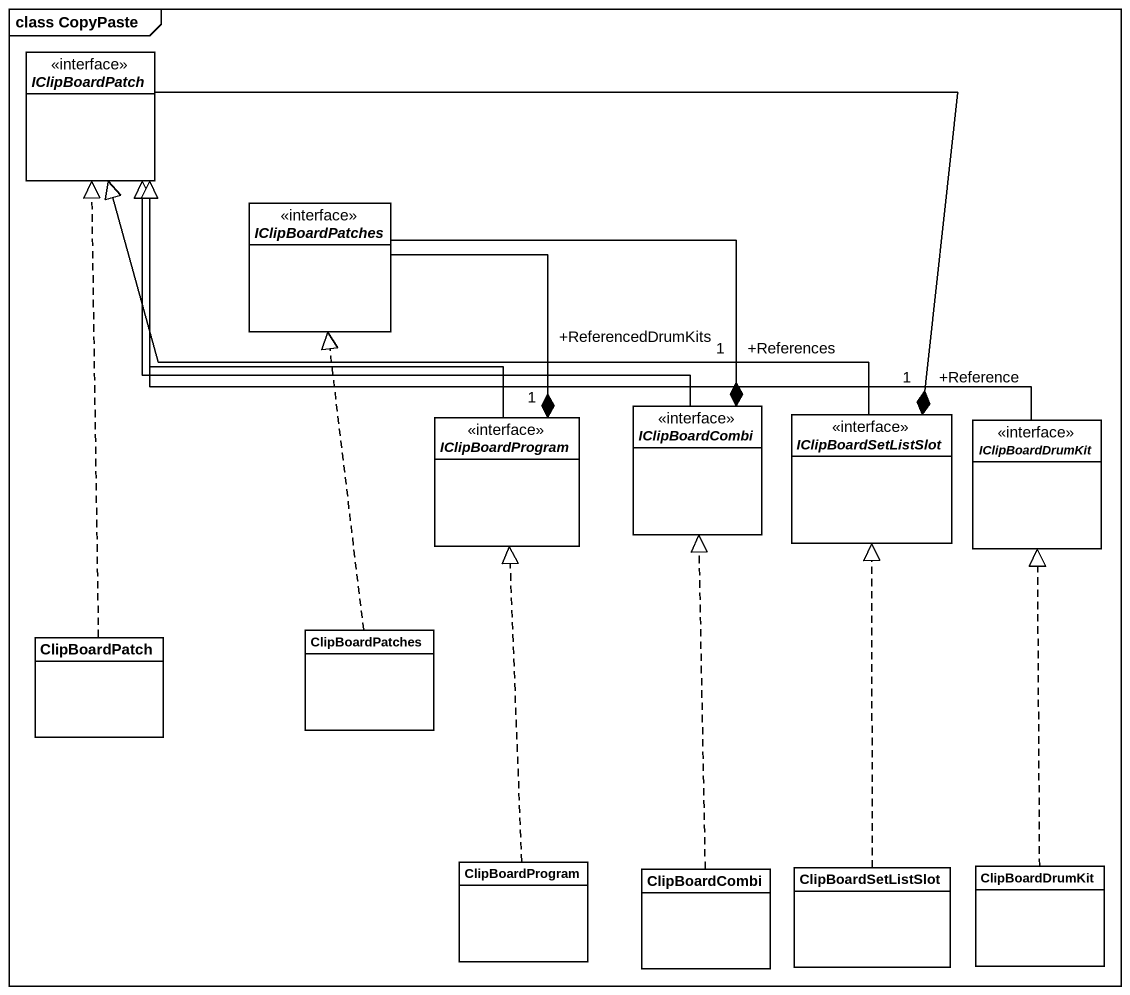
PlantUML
@startuml
mainframe class CopyPaste
hide circle
hide empty members
interface IClipBoardPatch <<interface>>
interface IClipBoardPatches <<interface>>
interface IClipBoardProgram <<interface>>
interface IClipBoardCombi <<interface>>
interface IClipBoardSetListSlot <<interface>>
interface IClipBoardDrumKit <<interface>>
class ClipBoardPatch
class ClipBoardPatches
class ClipBoardProgram
class ClipBoardCombi
class ClipBoardSetListSlot
class ClipBoardDrumKit
IClipBoardPatch -right-* "+Reference\n1" IClipBoardSetListSlot
IClipBoardPatches --* "+ReferencedDrumKits\n1" IClipBoardProgram
IClipBoardPatches -right-* "+References\n1" IClipBoardCombi
IClipBoardProgram -up-|> IClipBoardPatch
IClipBoardCombi -left-|> IClipBoardPatch
IClipBoardSetListSlot -left-|> IClipBoardPatch
IClipBoardDrumKit -left-|> IClipBoardPatch
ClipBoardPatch .up.|> IClipBoardPatch
ClipBoardPatches .up.|> IClipBoardPatches
ClipBoardProgram .up.|> IClipBoardProgram
ClipBoardCombi .up.|> IClipBoardCombi
ClipBoardSetListSlot .up.|> IClipBoardSetListSlot
ClipBoardDrumKit .up.|> IClipBoardDrumKit
@enduml
